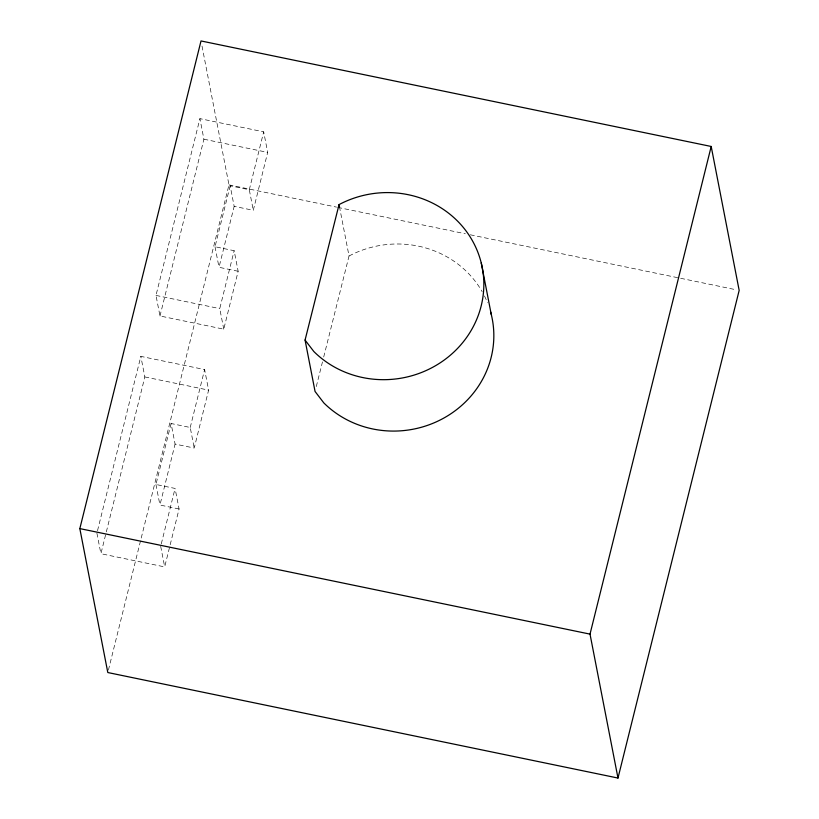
<?xml version="1.0" encoding="UTF-8"?>
<svg xmlns="http://www.w3.org/2000/svg" width="819" height="819" viewBox="0 0 819 819"><rect width="100%" height="100%" fill="white"/><g stroke="black" fill="none" stroke-linecap="round" stroke-linejoin="round"><path stroke-width="0.61" stroke-dasharray="4.09 3.07" d="M97.522 530.681L140.837 356.378L204.617 369.564L208.61 390.131L194.216 448.034L175.082 444.082L171.089 423.515L190.223 427.477L194.216 448.034M230.17 185.79L215.018 246.744L234.152 250.706L238.145 271.263L223.761 329.166L159.981 315.98L155.989 295.424L199.918 118.642L263.687 131.839L267.68 152.395L253.296 210.309L234.162 206.347L230.17 185.79L249.293 189.742L253.296 210.309M171.089 423.515L155.938 484.479L175.071 488.431L179.074 508.988L164.68 566.902L100.911 553.716L144.84 376.935L140.837 356.378M159.981 315.98L203.911 139.21L199.918 118.642M108.425 670.044L228.982 184.879L201.74 44.707M179.074 508.988L159.94 505.036L175.082 444.082M238.145 271.263L219.011 267.301L234.162 206.347M161.292 543.877L175.071 488.431M190.223 427.477L204.617 369.564M223.761 329.166L219.758 308.609L234.152 250.706M249.293 189.742L263.687 131.839M316.288 386.548L322.471 361.916M323.71 356.992L349.037 255.999L339.537 207.105M203.911 139.21L267.68 152.395M228.982 184.879L336.527 207.115M337.776 207.381L465.325 233.753M470.321 234.797L736.67 289.885M155.989 295.424L219.758 308.609M144.84 376.935L208.61 390.131M215.018 246.744L219.011 267.301M155.938 484.479L159.94 505.036M160.688 546.345L164.68 566.902M96.908 533.149L100.911 553.716M349.037 255.999A98.505 93.356 -11 0 1 482.156 291.677M484.459 295.976A98.505 93.356 -11 0 1 487.479 302.702"/><path stroke-width="1.23" d="M79.832 528.603L201.013 40.95L711.199 146.468L739.168 290.397L617.987 778.05L107.801 672.532L79.832 528.603L590.018 634.121L617.987 778.05M590.018 634.121L711.199 146.468M305.067 340.08L339.046 204.596A98.505 93.356 -11 0 1 467.782 233.333A98.505 93.356 -11 0 1 446.335 358.466A98.505 93.356 -11 0 1 313.851 351.535L305.067 340.08L315.059 391.472L323.843 402.938A98.505 93.356 -11 0 0 443.099 418.468A98.505 93.356 -11 0 0 490.622 311.988M481.244 262.94L491.236 314.342M339.046 204.596L339.537 207.105"/></g></svg>
